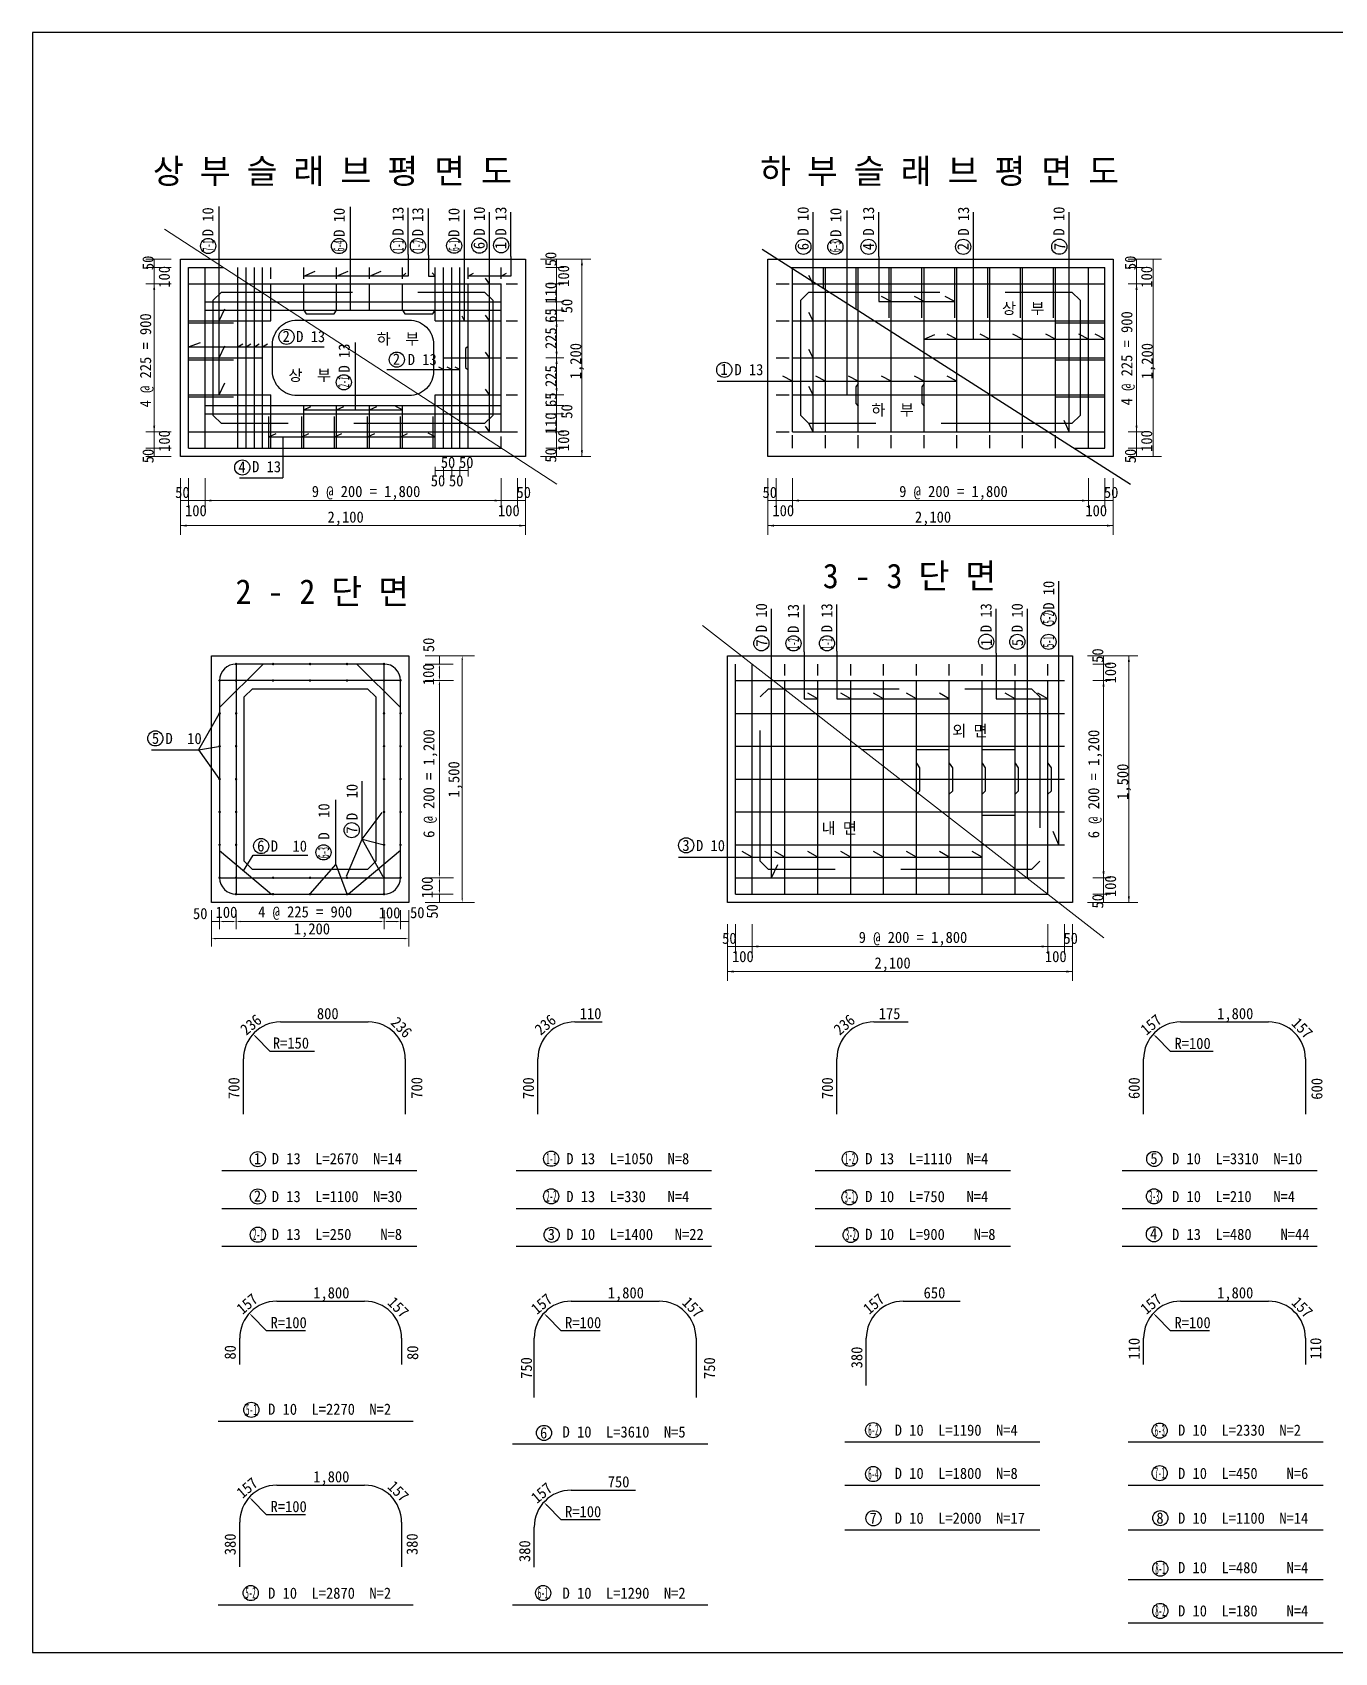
# Model space of a CAD drawing. Header units: millimetres. Extents: x 0 to 1194, y 0 to 774.
# Drawn here: x 0 to 622, y 0 to 774 of the extents above; entities that cross this region are included whole.
import ezdxf
from ezdxf.enums import TextEntityAlignment as Align

# ---------------------------------------------------------------- set-up
doc = ezdxf.new("R2010")
doc.units = ezdxf.units.MM
doc.header["$LTSCALE"] = 250
doc.linetypes.add('HIDDEN', pattern=[0.375, 0.25, -0.125])
for name, color, linetype in [('TN-TEX1', 6, 'Continuous'), ('TZ-LEAL', 1, 'Continuous'), ('TZ-LINE', 7, 'Continuous'), ('TZ-TEXT', 3, 'Continuous')]:
    doc.layers.add(name, color=color, linetype=linetype)
doc.layers.add('TX-PAPR', color=2, linetype='Continuous', plot=False)
doc.layers.add('TZ-DIMS', color=1, linetype='Continuous', lineweight=15)
doc.styles.get("Standard").update_dxf_attribs({"font": 'GulimChe.ttf'})

msp = doc.modelspace()

# ---------------------------------------------------------------- linework, layer by layer
at = {"layer": 'TX-PAPR'}
msp.add_lwpolyline([(0, 0), (1194, 0), (1194, 774), (0, 774)], close=True, dxfattribs=at)
at = {"layer": 'TZ-DIMS'}
for p, q in [((63.14, 680.06), (250.51, 558.22)), ((54.12, 665.65), (66.24, 665.65)), ((58.19, 665.65), (58.19, 571.41)), ((242.77, 665.65), (257.43, 665.65)), ((242.77, 665.65), (266.82, 665.65)), ((250.42, 665.65), (250.42, 571.41)), ((262.52, 571.41), (262.52, 665.65)), ((523.41, 665.65), (539.39, 665.65)), ((527.48, 665.65), (527.48, 571.41)), ((535.49, 571.41), (535.49, 665.65)), ((54.12, 661.73), (66.24, 661.73)), ((245.35, 661.73), (253.81, 661.73)), ((523.41, 661.73), (530.79, 661.73)), ((54.12, 653.87), (66.24, 653.87)), ((245.35, 653.87), (253.81, 653.87)), ((523.41, 653.87), (530.79, 653.87)), ((245.35, 645.23), (253.81, 645.23)), ((245.35, 641.31), (253.81, 641.31)), ((245.35, 636.2), (253.81, 636.2)), ((245.35, 618.53), (253.81, 618.53)), ((245.35, 600.86), (253.81, 600.86)), ((245.35, 595.76), (253.81, 595.76)), ((245.35, 591.83), (253.81, 591.83)), ((54.12, 583.19), (66.24, 583.19)), ((245.35, 583.19), (253.81, 583.19)), ((523.41, 583.19), (530.79, 583.19)), ((54.12, 575.34), (66.24, 575.34)), ((245.35, 575.34), (253.81, 575.34)), ((523.41, 575.34), (530.79, 575.34)), ((54.12, 571.41), (66.24, 571.41)), ((192.44, 566.48), (192.44, 561.79)), ((196.37, 566.48), (196.37, 561.79)), ((200.3, 566.48), (200.3, 561.79)), ((204.22, 566.48), (204.22, 561.79)), ((208.15, 566.48), (208.15, 561.79)), ((242.77, 571.41), (266.82, 571.41)), ((523.41, 571.41), (539.39, 571.41)), ((70.72, 561.01), (70.72, 533.97)), ((74.65, 561.01), (74.65, 546.89)), ((82.5, 561.01), (82.5, 546.89)), ((192.44, 564.69), (208.15, 564.69)), ((223.86, 561.01), (223.86, 546.89)), ((231.71, 561.01), (231.71, 546.89)), ((235.64, 561.01), (235.64, 533.97)), ((351.33, 561.01), (351.33, 533.97)), ((355.26, 561.01), (355.26, 546.89)), ((363.11, 561.01), (363.11, 546.89)), ((504.47, 561.01), (504.47, 546.89)), ((512.32, 561.01), (512.32, 546.89)), ((516.25, 561.01), (516.25, 533.97)), ((70.72, 550.35), (153.18, 550.35)), ((153.18, 550.35), (235.64, 550.35)), ((351.33, 550.35), (433.79, 550.35)), ((433.79, 550.35), (516.25, 550.35)), ((70.72, 538.37), (235.64, 538.37)), ((351.33, 538.37), (516.25, 538.37)), ((320.07, 490.6), (511.8, 341.5)), ((187.6, 476.19), (211.27, 476.19)), ((187.6, 472.26), (200.94, 472.26)), ((194.45, 472.26), (194.45, 476.19)), ((205.33, 474.23), (205.33, 360.36)), ((504.06, 476.19), (528.1, 476.19)), ((504.06, 476.19), (518.72, 476.19)), ((506.64, 472.26), (515.1, 472.26)), ((511.71, 476.19), (511.71, 358.39)), ((523.8, 358.39), (523.8, 476.19)), ((187.6, 464.41), (201.24, 464.41)), ((194.45, 470.3), (194.45, 466.37)), ((506.64, 464.41), (515.1, 464.41)), ((194.45, 462.45), (194.45, 372.14)), ((187.6, 370.17), (201.24, 370.17)), ((194.45, 368.21), (194.45, 364.28)), ((506.64, 370.17), (515.1, 370.17)), ((187.6, 362.32), (200.94, 362.32)), ((187.6, 358.39), (211.27, 358.39)), ((194.45, 362.32), (194.45, 358.39)), ((504.06, 358.39), (528.1, 358.39)), ((506.64, 362.32), (515.1, 362.32)), ((85.52, 354.62), (85.52, 337.39)), ((89.44, 349.25), (85.52, 349.25)), ((89.44, 354.62), (89.44, 345.6)), ((95.33, 349.25), (91.41, 349.25)), ((97.3, 354.62), (97.3, 345.6)), ((166.01, 349.25), (99.26, 349.25)), ((167.97, 354.72), (167.97, 345.6)), ((173.86, 349.25), (169.94, 349.25)), ((175.83, 354.62), (175.83, 345.6)), ((175.83, 349.25), (179.75, 349.25)), ((179.75, 354.62), (179.75, 337.39)), ((177.79, 341.08), (87.48, 341.08)), ((332.01, 347.99), (332.01, 320.95)), ((335.93, 347.99), (335.93, 333.87)), ((343.79, 347.99), (343.79, 333.87)), ((485.14, 347.99), (485.14, 333.87)), ((493, 347.99), (493, 333.87)), ((496.92, 347.99), (496.92, 320.95)), ((332.01, 337.33), (414.47, 337.33)), ((414.47, 337.33), (496.92, 337.33)), ((332.01, 325.34), (496.92, 325.34))]:
    msp.add_line(p, q, dxfattribs=at)
for points in [[(262.03, 662.71), (263.01, 662.71), (262.52, 665.65)], [(57.7, 650.96), (58.68, 650.96), (58.19, 653.9)], [(526.99, 650.96), (527.97, 650.96), (527.48, 653.9)], [(249.93, 633.43), (250.91, 633.43), (250.42, 636.37)], [(249.93, 621.48), (250.91, 621.48), (250.42, 618.53)], [(249.93, 615.6), (250.91, 615.6), (250.42, 618.54)], [(249.93, 603.95), (250.91, 603.95), (250.42, 601)], [(57.7, 586.15), (58.69, 586.15), (58.19, 583.2)], [(526.99, 586.15), (527.97, 586.15), (527.48, 583.2)], [(262.03, 574.36), (263.01, 574.36), (262.52, 571.41)], [(85.55, 550.84), (85.55, 549.86), (82.6, 550.35)], [(220.81, 550.84), (220.81, 549.86), (223.76, 550.35)], [(366.16, 550.84), (366.16, 549.86), (363.21, 550.35)], [(501.43, 550.84), (501.43, 549.86), (504.37, 550.35)], [(73.66, 538.86), (73.66, 537.88), (70.72, 538.37)], [(232.69, 538.86), (232.69, 537.88), (235.64, 538.37)], [(354.28, 538.86), (354.28, 537.88), (351.33, 538.37)], [(513.3, 538.86), (513.3, 537.88), (516.25, 538.37)], [(194.12, 470.3), (194.78, 470.3), (194.45, 472.26)], [(205, 474.23), (205.66, 474.23), (205.33, 476.19)], [(523.31, 473.25), (524.3, 473.25), (523.8, 476.19)], [(194.12, 466.37), (194.78, 466.37), (194.45, 464.41)], [(194.12, 462.45), (194.78, 462.45), (194.45, 464.41)], [(511.22, 461.46), (512.2, 461.46), (511.71, 464.4)], [(194.12, 372.14), (194.78, 372.14), (194.45, 370.17)], [(511.22, 373.2), (512.2, 373.2), (511.71, 370.25)], [(194.12, 368.21), (194.78, 368.21), (194.45, 370.17)], [(194.12, 364.28), (194.78, 364.28), (194.45, 362.32)], [(205, 360.36), (205.66, 360.36), (205.33, 358.39)], [(523.31, 361.34), (524.3, 361.34), (523.8, 358.39)], [(91.41, 349.58), (91.41, 348.92), (89.44, 349.25)], [(95.33, 349.58), (95.33, 348.92), (97.3, 349.25)], [(99.26, 349.58), (99.26, 348.92), (97.3, 349.25)], [(166.01, 349.58), (166.01, 348.92), (167.97, 349.25)], [(169.94, 349.58), (169.94, 348.92), (167.97, 349.25)], [(173.86, 349.58), (173.86, 348.92), (175.83, 349.25)], [(87.48, 341.41), (87.48, 340.76), (85.52, 341.08)], [(177.79, 341.41), (177.79, 340.76), (179.75, 341.08)], [(346.83, 337.82), (346.83, 336.84), (343.89, 337.33)], [(482.1, 337.82), (482.1, 336.84), (485.05, 337.33)], [(334.95, 325.84), (334.95, 324.85), (332.01, 325.34)], [(493.98, 325.84), (493.98, 324.85), (496.92, 325.34)]]:
    msp.add_solid(points, dxfattribs=at)
at = {"layer": 'TZ-LEAL'}
for p, q in [((89.3, 600.86), (89.3, 690.9)), ((152.03, 641.31), (152.03, 690.64)), ((179.44, 667.83), (179.44, 690.17)), ((189.21, 667.59), (189.21, 689.93)), ((206.39, 636.2), (206.39, 689.23)), ((218.36, 583.19), (218.36, 688.05)), ((228.63, 666.92), (228.63, 688.05)), ((373, 583.19), (373, 688.05)), ((389.27, 600.86), (389.27, 688.85)), ((404.28, 666.92), (404.28, 688.05)), ((449.65, 627.42), (449.65, 688.05)), ((495.24, 583.19), (495.24, 688.05)), ((179.44, 667.83), (179.44, 657.62)), ((189.21, 667.59), (189.21, 657.62)), ((228.63, 666.92), (228.63, 657.62)), ((404.28, 666.92), (404.28, 645.39)), ((129.62, 657.62), (135.15, 659.97)), ((145.33, 657.62), (150.86, 659.97)), ((161.03, 657.62), (166.56, 659.97)), ((176.74, 657.62), (178.32, 658.91)), ((192.44, 657.62), (190.95, 659.11)), ((208.15, 657.62), (210.72, 658.91)), ((223.86, 657.62), (226.42, 658.91)), ((179.44, 657.62), (129.62, 657.62)), ((189.21, 657.62), (192.44, 657.62)), ((228.63, 657.62), (208.15, 657.62)), ((218.36, 653.87), (216.49, 656.64)), ((373, 653.87), (370.96, 657.8)), ((404.28, 645.39), (440.68, 645.39)), ((410.23, 645.39), (405.61, 647.78)), ((425.94, 645.39), (421.32, 647.78)), ((440.68, 645.39), (436.06, 647.78)), ((89.3, 636.2), (92, 641.93)), ((206.39, 636.2), (205.3, 638.46)), ((218.36, 636.2), (216.49, 638.97)), ((373, 636.2), (370.96, 640.13)), ((425.94, 627.42), (431.15, 629.68)), ((425.94, 627.42), (512.32, 627.42)), ((441.64, 627.42), (437.02, 629.82)), ((457.35, 627.42), (452.73, 629.82)), ((473.06, 627.42), (468.44, 629.82)), ((488.76, 627.42), (484.14, 629.82)), ((504.47, 627.42), (499.85, 629.82)), ((512.32, 627.42), (507.7, 629.82)), ((74.65, 623.85), (80.24, 625.89)), ((74.65, 623.85), (139.41, 623.85)), ((89.3, 618.53), (92, 624.26)), ((98.21, 623.85), (100.5, 625.16)), ((102.13, 623.85), (104.42, 625.16)), ((106.06, 623.85), (108.35, 625.16)), ((109.99, 623.85), (112.28, 625.16)), ((154.4, 593.73), (154.4, 625.81)), ((218.36, 618.53), (216.49, 621.3)), ((373, 618.53), (370.96, 622.46)), ((169.31, 612.89), (204.22, 612.89)), ((196.37, 612.89), (194.19, 614.13)), ((200.3, 612.89), (198.11, 614.13)), ((204.22, 612.89), (202.04, 614.13)), ((89.3, 600.86), (92, 606.59)), ((327.06, 607.44), (441.64, 607.44)), ((363.11, 607.44), (358.49, 609.84)), ((373, 600.86), (370.96, 604.79)), ((378.82, 607.44), (374.2, 609.84)), ((394.52, 607.44), (389.9, 609.84)), ((410.23, 607.44), (405.61, 609.84)), ((425.94, 607.44), (421.32, 609.84)), ((441.64, 607.44), (437.02, 609.84)), ((218.36, 600.86), (216.49, 603.63)), ((129.62, 593.73), (133.07, 595.24)), ((129.62, 593.73), (176.74, 593.73)), ((145.33, 593.73), (148.78, 595.24)), ((161.03, 593.73), (164.48, 595.24)), ((176.74, 593.73), (173.59, 595.26)), ((495.24, 583.19), (492.84, 588.57)), ((112.97, 580.87), (116.42, 582.38)), ((112.97, 580.87), (192.44, 580.87)), ((119.7, 580.87), (119.7, 561.15)), ((128.68, 580.87), (132.13, 582.38)), ((144.38, 580.87), (147.83, 582.38)), ((160.09, 580.87), (163.54, 582.38)), ((175.8, 580.87), (179.25, 582.38)), ((192.44, 580.87), (189.02, 582.5)), ((218.36, 583.19), (216.49, 585.96)), ((373, 583.19), (370.96, 587.12)), ((98.89, 561.15), (119.7, 561.15)), ((490.36, 385.88), (490.36, 511.92)), ((353.11, 370.17), (353.11, 498.59)), ((368.61, 478.13), (368.61, 500.47)), ((384.28, 478.37), (384.28, 500.71)), ((460.44, 477.46), (460.44, 498.59)), ((475.31, 370.17), (475.31, 498.59)), ((368.61, 478.13), (368.61, 455.61)), ((384.28, 478.37), (384.28, 455.61)), ((460.44, 477.46), (460.44, 455.61)), ((375.2, 455.61), (370.44, 458.3)), ((390.91, 455.61), (386.15, 458.3)), ((406.61, 455.61), (401.86, 458.3)), ((422.32, 455.61), (417.56, 458.3)), ((438.03, 455.61), (433.27, 458.3)), ((469.44, 455.61), (464.68, 458.3)), ((485.14, 455.61), (480.39, 458.3)), ((368.61, 455.61), (375.2, 455.61)), ((384.28, 455.61), (438.03, 455.61)), ((460.44, 455.61), (485.14, 455.61)), ((89.1, 448.34), (79.32, 431.34)), ((56.9, 431.34), (79.32, 431.34)), ((79.32, 431.34), (88.89, 432.85)), ((79.32, 431.34), (89, 417.54)), ((157.54, 388.66), (157.54, 416.33)), ((144.89, 376.54), (144.89, 407.33)), ((157.54, 388.66), (167.08, 401.26)), ((150.06, 370.87), (157.54, 388.66)), ((167.59, 370.61), (157.54, 388.66)), ((157.54, 388.66), (167.34, 386.06)), ((490.36, 385.88), (487.57, 392.27)), ((100.9, 373.5), (105.52, 380.9)), ((105.54, 380.92), (131.58, 380.92)), ((308.7, 380.07), (453.73, 380.07)), ((343.79, 380.07), (339.03, 382.76)), ((359.49, 380.07), (354.74, 382.76)), ((375.2, 380.07), (370.44, 382.76)), ((390.91, 380.07), (386.15, 382.76)), ((406.61, 380.07), (401.86, 382.76)), ((422.32, 380.07), (417.56, 382.76)), ((438.03, 380.07), (433.27, 382.76)), ((453.73, 380.07), (448.98, 382.76)), ((132.81, 362.56), (144.89, 376.54)), ((144.89, 376.54), (150.06, 362.9)), ((160.12, 374.1), (164.05, 378.03)), ((353.11, 370.17), (356.15, 376.51)), ((106.79, 294.09), (113.46, 287.26)), ((113.46, 287.26), (134.74, 287.26)), ((536.85, 294.09), (543.52, 287.26)), ((543.52, 287.26), (564.02, 287.26)), ((105.02, 160.71), (111.7, 153.89)), ((245.71, 160.71), (252.38, 153.89)), ((536.83, 160.71), (543.51, 153.89)), ((111.7, 153.89), (130.49, 153.89)), ((252.38, 153.89), (271.17, 153.89)), ((271.17, 153.89), (271.18, 153.89)), ((543.51, 153.89), (562.3, 153.89)), ((105.02, 72.83), (111.7, 66.01)), ((245.71, 70.42), (252.38, 63.59)), ((111.7, 66.01), (130.49, 66.01)), ((252.38, 63.59), (271.17, 63.59))]:
    msp.add_line(p, q, dxfattribs=at)
at = {"layer": 'TZ-LEAL', "linetype": 'HIDDEN'}
msp.add_line((219.93, 591.05), (216, 587.12), dxfattribs=at)
at = {"layer": 'TZ-LEAL'}
for centre in [(83.96, 671.97), (146.5, 671.92), (174.76, 672.01), (184.19, 672.01), (201.5, 672.1), (213.53, 672.1), (223.95, 672.32), (368.31, 671.59), (383.6, 671.59), (399.45, 671.59), (444.67, 671.59), (490.56, 671.6), (121.39, 628.58), (174.07, 617.68), (330.52, 612.8), (148.78, 606.85), (100.27, 566.17), (485.44, 494.1), (348.24, 482.16), (363.58, 482.13), (379.59, 482.16), (455.65, 482.92), (470.52, 482.86), (485.44, 482.86), (58.72, 436.73), (152.55, 392.91), (109.25, 385.31), (312.32, 385.65), (139.09, 382.28)]:
    msp.add_circle(centre, 3.62, dxfattribs=at)
for points in [[(106.55, 293.86), (107.02, 294.32), (105.42, 295.49)], [(536.61, 293.86), (537.08, 294.32), (535.47, 295.49)], [(104.79, 160.48), (105.26, 160.94), (103.65, 162.11)], [(245.48, 160.48), (245.94, 160.94), (244.34, 162.11)], [(536.6, 160.48), (537.07, 160.94), (535.46, 162.11)], [(104.79, 72.6), (105.26, 73.06), (103.65, 74.24)], [(245.48, 70.19), (245.94, 70.65), (244.34, 71.82)]]:
    msp.add_solid(points, dxfattribs=at)
at = {"layer": 'TZ-LINE'}
for p, q in [((70.72, 665.65), (235.64, 665.65)), ((70.72, 571.41), (70.72, 665.65)), ((235.64, 665.65), (235.64, 571.41)), ((348.64, 670.38), (524.57, 558.22)), ((351.33, 665.65), (516.25, 665.65)), ((351.33, 571.41), (351.33, 665.65)), ((516.25, 665.65), (516.25, 571.41)), ((74.65, 661.73), (91.33, 661.73)), ((74.65, 575.34), (74.65, 661.73)), ((82.5, 575.34), (82.5, 661.73)), ((98.21, 575.34), (98.21, 661.73)), ((102.13, 575.34), (102.13, 661.73)), ((106.06, 575.34), (106.06, 661.73)), ((109.99, 575.34), (109.99, 661.73)), ((192.44, 636.2), (192.44, 661.73)), ((196.37, 575.34), (196.37, 661.73)), ((200.3, 575.34), (200.3, 661.73)), ((204.22, 575.34), (204.22, 661.73)), ((362.21, 661.73), (512.32, 661.73)), ((363.11, 583.19), (363.11, 661.73)), ((378.82, 583.19), (378.82, 661.73)), ((394.52, 583.19), (394.52, 661.73)), ((410.23, 583.19), (410.23, 661.73)), ((425.94, 583.19), (425.94, 661.73)), ((441.64, 583.19), (441.64, 661.73)), ((457.35, 583.19), (457.35, 661.73)), ((473.06, 583.19), (473.06, 661.73)), ((488.76, 583.19), (488.76, 661.73)), ((504.47, 575.34), (504.47, 661.73)), ((512.32, 575.34), (512.32, 661.73)), ((74.65, 653.87), (223.86, 653.87)), ((113.91, 636.2), (113.91, 653.87)), ((129.62, 641.31), (129.62, 653.87)), ((145.33, 641.31), (145.33, 653.87)), ((161.03, 641.31), (161.03, 653.87)), ((176.74, 641.31), (176.74, 653.87)), ((208.15, 575.34), (208.15, 653.87)), ((223.86, 583.19), (223.86, 653.87)), ((363.11, 653.87), (512.32, 653.87)), ((82.5, 645.23), (223.86, 645.23)), ((74.65, 636.2), (113.91, 636.2)), ((82.5, 641.31), (223.86, 641.31)), ((129.62, 641.31), (130.81, 639.48)), ((130.81, 639.48), (144.2, 639.48)), ((144.2, 639.48), (145.33, 641.31)), ((176.74, 641.31), (177.93, 639.48)), ((177.93, 639.48), (191.32, 639.48)), ((191.32, 639.48), (192.44, 641.31)), ((192.44, 636.2), (223.86, 636.2)), ((363.11, 636.2), (512.32, 636.2)), ((208.15, 624.01), (206.85, 622.95)), ((206.85, 622.95), (206.85, 613.91)), ((74.65, 618.53), (109.99, 618.53)), ((196.37, 618.53), (223.86, 618.53)), ((206.85, 613.91), (208.15, 612.85)), ((363.11, 618.53), (512.32, 618.53)), ((394.52, 606.32), (393.42, 604.65)), ((393.42, 604.65), (393.42, 596.74)), ((425.94, 606.32), (424.83, 604.65)), ((424.83, 604.65), (424.83, 596.74)), ((74.65, 600.86), (113.91, 600.86)), ((113.91, 575.34), (113.91, 600.86)), ((192.44, 575.34), (192.44, 600.86)), ((192.44, 600.86), (223.86, 600.86)), ((363.11, 600.86), (512.32, 600.86)), ((393.42, 596.74), (394.52, 595.4)), ((424.83, 596.74), (425.94, 595.4)), ((82.5, 595.76), (223.86, 595.76)), ((82.5, 591.83), (223.86, 591.83)), ((129.62, 575.34), (129.62, 595.76)), ((145.33, 575.34), (145.33, 595.76)), ((161.03, 575.34), (161.03, 595.76)), ((176.74, 575.34), (176.74, 595.76)), ((74.65, 583.19), (223.86, 583.19)), ((223.86, 583.19), (231.71, 583.19)), ((363.11, 583.19), (512.32, 583.19)), ((74.65, 575.34), (223.86, 575.34)), ((497.71, 575.34), (512.32, 575.34)), ((235.64, 571.41), (70.72, 571.41)), ((516.25, 571.41), (351.33, 571.41)), ((85.52, 358.39), (85.52, 476.19)), ((85.52, 476.19), (179.75, 476.19)), ((110.26, 472.26), (89.44, 451.44)), ((97.3, 472.26), (97.3, 362.32)), ((167.97, 472.26), (97.3, 472.26)), ((155.01, 472.26), (175.83, 451.44)), ((167.97, 362.32), (167.97, 472.26)), ((179.75, 476.19), (179.75, 358.39)), ((332.01, 476.19), (496.92, 476.19)), ((332.01, 358.39), (332.01, 476.19)), ((335.93, 362.32), (335.93, 472.26)), ((343.79, 362.32), (343.79, 472.26)), ((496.92, 476.19), (496.92, 358.39)), ((89.44, 464.41), (89.44, 370.17)), ((175.83, 464.41), (89.44, 464.41)), ((175.83, 370.17), (175.83, 464.41)), ((335.93, 464.41), (485.14, 464.41)), ((359.49, 362.32), (359.49, 464.41)), ((375.2, 362.32), (375.2, 464.41)), ((390.91, 362.32), (390.91, 464.41)), ((406.61, 362.32), (406.61, 464.41)), ((422.32, 362.32), (422.32, 464.41)), ((438.03, 362.32), (438.03, 464.41)), ((453.73, 362.32), (453.73, 464.41)), ((469.44, 362.32), (469.44, 464.41)), ((485.14, 362.32), (485.14, 464.41)), ((485.14, 464.41), (493, 464.41)), ((105.15, 460.48), (101.22, 456.56)), ((105.15, 460.48), (160.12, 460.48)), ((160.12, 460.48), (164.05, 456.56)), ((101.22, 378.03), (101.22, 456.56)), ((164.05, 456.56), (164.05, 378.03)), ((335.93, 448.7), (485.14, 448.7)), ((485.14, 448.7), (493, 448.7)), ((335.93, 433), (485.14, 433)), ((396.13, 431.45), (406.61, 431.45)), ((422.32, 431.45), (438.03, 431.45)), ((453.73, 431.45), (469.44, 431.45)), ((485.14, 433), (493, 433)), ((422.32, 424.9), (423.79, 422.74)), ((423.79, 422.74), (423.79, 411.57)), ((438.03, 424.9), (439.49, 422.74)), ((439.49, 422.74), (439.49, 411.57)), ((453.73, 424.9), (455.2, 422.74)), ((455.2, 422.74), (455.2, 411.57)), ((469.44, 424.9), (470.91, 422.74)), ((470.91, 422.74), (470.91, 411.57)), ((485.14, 424.9), (486.61, 422.74)), ((486.61, 422.74), (486.61, 411.57)), ((335.93, 417.29), (485.14, 417.29)), ((423.79, 411.57), (422.32, 410.02)), ((439.49, 411.57), (438.03, 410.02)), ((455.2, 411.57), (453.73, 410.02)), ((470.91, 411.57), (469.44, 410.02)), ((485.14, 417.29), (493, 417.29)), ((486.61, 411.57), (485.14, 410.02)), ((335.93, 401.59), (485.14, 401.59)), ((453.73, 400.13), (469.44, 400.13)), ((485.14, 401.59), (493, 401.59)), ((89.44, 383.14), (114.19, 362.32)), ((175.83, 383.14), (151.08, 362.32)), ((335.93, 385.88), (485.14, 385.88)), ((485.14, 385.88), (493, 385.88)), ((105.15, 374.1), (101.22, 378.03)), ((160.12, 374.1), (105.15, 374.1)), ((89.44, 370.17), (175.83, 370.17)), ((335.93, 370.17), (485.14, 370.17)), ((485.14, 370.17), (493, 370.17)), ((179.75, 358.39), (85.52, 358.39)), ((97.3, 362.32), (167.97, 362.32)), ((496.92, 358.39), (332.01, 358.39)), ((335.93, 362.32), (485.14, 362.32)), ((118.46, 301.25), (160.46, 301.25)), ((259.14, 301.25), (272.24, 301.25)), ((401.97, 301.25), (418.45, 301.25)), ((548.52, 301.25), (590.51, 301.25)), ((100.79, 257.27), (100.79, 283.58)), ((178.13, 283.58), (178.13, 257.27)), ((241.47, 257.27), (241.47, 283.58)), ((384.3, 257.27), (384.3, 283.58)), ((530.85, 257.27), (530.85, 283.58)), ((608.18, 283.58), (608.18, 257.27)), ((116.7, 167.87), (158.69, 167.87)), ((257.39, 167.87), (299.38, 167.87)), ((416.05, 167.87), (443.17, 167.87)), ((548.51, 167.87), (590.5, 167.87)), ((99.03, 137.58), (99.03, 150.2)), ((176.36, 150.2), (176.36, 137.58)), ((239.72, 121.89), (239.72, 150.2)), ((317.05, 150.2), (317.05, 121.89)), ((398.38, 127.57), (398.38, 150.2)), ((530.84, 137.58), (530.84, 150.2)), ((608.17, 150.2), (608.17, 137.58)), ((116.7, 79.99), (158.69, 79.99)), ((257.39, 77.58), (288.04, 77.58)), ((99.03, 40.97), (99.03, 62.32)), ((176.36, 62.32), (176.36, 40.97)), ((239.72, 40.85), (239.72, 59.91))]:
    msp.add_line(p, q, dxfattribs=at)
at = {"layer": 'TZ-LINE', "linetype": 'HIDDEN'}
for p, q in [((113.91, 656.22), (113.91, 661.73)), ((129.62, 656.22), (129.62, 661.73)), ((145.33, 656.22), (145.33, 661.73)), ((161.03, 656.22), (161.03, 661.73)), ((176.74, 656.22), (176.74, 661.73)), ((208.15, 656.22), (208.15, 661.73)), ((223.86, 656.22), (223.86, 661.73)), ((377.85, 651.75), (377.85, 661.73)), ((393.56, 641.74), (393.56, 661.73)), ((409.27, 637.65), (409.27, 661.73)), ((424.97, 637.65), (424.97, 661.73)), ((440.68, 637.65), (440.68, 661.73)), ((456.39, 637.65), (456.39, 661.73)), ((472.09, 637.65), (472.09, 661.73)), ((487.8, 637.65), (487.8, 661.73)), ((226.33, 653.87), (231.71, 653.87)), ((355.26, 653.87), (361.53, 653.87)), ((86.43, 646.02), (90.35, 649.95)), ((86.43, 591.05), (86.43, 646.02)), ((90.35, 649.95), (216, 649.95)), ((216, 649.95), (219.93, 646.02)), ((219.93, 646.02), (219.93, 591.05)), ((367.04, 646.02), (370.96, 649.95)), ((367.04, 591.05), (367.04, 646.02)), ((370.96, 649.95), (496.62, 649.95)), ((496.62, 649.95), (500.54, 646.02)), ((500.54, 646.02), (500.54, 591.05)), ((74.65, 635.28), (96.02, 635.28)), ((226.33, 636.2), (231.71, 636.2)), ((355.26, 636.2), (361.53, 636.2)), ((488.76, 635.24), (512.32, 635.24)), ((74.65, 617.61), (96.02, 617.61)), ((226.33, 618.53), (231.71, 618.53)), ((355.26, 618.53), (361.53, 618.53)), ((488.76, 617.57), (512.32, 617.57)), ((74.65, 599.94), (96.02, 599.94)), ((226.33, 600.86), (231.71, 600.86)), ((355.26, 600.86), (361.53, 600.86)), ((488.76, 599.9), (512.32, 599.9)), ((86.43, 591.05), (90.35, 587.12)), ((112.97, 575.34), (112.97, 590.45)), ((128.68, 575.34), (128.68, 590.45)), ((144.38, 575.34), (144.38, 590.45)), ((160.09, 575.34), (160.09, 590.45)), ((175.8, 575.34), (175.8, 590.45)), ((191.5, 575.34), (191.5, 590.45)), ((367.04, 591.05), (370.96, 587.12)), ((500.54, 591.05), (496.62, 587.12)), ((216, 587.12), (90.35, 587.12)), ((223.86, 575.34), (223.86, 581.01)), ((355.26, 583.19), (361.53, 583.19)), ((363.11, 575.34), (363.11, 581.52)), ((496.62, 587.12), (370.96, 587.12)), ((378.82, 575.34), (378.82, 581.52)), ((394.52, 575.34), (394.52, 581.52)), ((410.23, 575.34), (410.23, 581.52)), ((425.94, 575.34), (425.94, 581.52)), ((441.64, 575.34), (441.64, 581.52)), ((457.35, 575.34), (457.35, 581.52)), ((473.06, 575.34), (473.06, 581.52)), ((488.76, 575.34), (488.76, 581.52)), ((359.49, 466.76), (359.49, 472.26)), ((375.2, 466.76), (375.2, 472.26)), ((390.91, 466.76), (390.91, 472.26)), ((406.61, 466.76), (406.61, 472.26)), ((422.32, 466.76), (422.32, 472.26)), ((438.03, 466.76), (438.03, 472.26)), ((453.73, 466.76), (453.73, 472.26)), ((469.44, 466.76), (469.44, 472.26)), ((485.14, 466.76), (485.14, 472.26)), ((347.71, 456.56), (351.64, 460.48)), ((351.64, 460.48), (477.29, 460.48)), ((477.29, 460.48), (481.22, 456.56)), ((347.71, 378.03), (347.71, 456.56)), ((481.22, 456.56), (481.22, 378.03)), ((347.71, 378.03), (351.64, 374.1)), ((477.29, 374.1), (351.64, 374.1)), ((481.22, 378.03), (477.29, 374.1))]:
    msp.add_line(p, q, dxfattribs=at)
at = {"layer": 'TZ-LINE'}
msp.add_lwpolyline([(126.48, 636.6), (179.88, 636.6, -0.414214), (191.66, 624.82), (191.66, 612.25, -0.414214), (179.88, 600.47), (126.48, 600.47, -0.414214), (114.7, 612.25), (114.7, 624.82, -0.414214)], format="xyb", close=True, dxfattribs=at)
at = {"layer": 'TZ-LINE', "const_width": 0.589}
for points in [[(97, 472.26, 1), (97.59, 472.26, 1)], [(114.67, 472.26, -1), (115.26, 472.26, -1)], [(132.34, 472.26, -1), (132.93, 472.26, -1)], [(150.01, 472.26, -1), (150.6, 472.26, -1)], [(167.68, 472.26, 1), (168.27, 472.26, 1)], [(89.15, 464.41, 1), (89.74, 464.41, 1)], [(89.15, 464.41, 1), (89.74, 464.41, 1)], [(97, 464.41, 1), (97.59, 464.41, 1)], [(97, 464.41, 1), (97.59, 464.41, 1)], [(114.67, 464.41, -1), (115.26, 464.41, -1)], [(132.34, 464.41, -1), (132.93, 464.41, -1)], [(150.01, 464.41, -1), (150.6, 464.41, -1)], [(167.68, 464.41, 1), (168.27, 464.41, 1)], [(167.68, 464.41, 1), (168.27, 464.41, 1)], [(167.68, 464.41, 1), (168.27, 464.41, 1)], [(175.53, 464.41, 1), (176.12, 464.41, 1)], [(175.53, 464.41, 1), (176.12, 464.41, 1)], [(89.15, 448.7, 1), (89.74, 448.7, 1)], [(97, 448.7, 1), (97.59, 448.7, 1)], [(167.68, 448.7, 1), (168.27, 448.7, 1)], [(167.68, 448.7, 1), (168.27, 448.7, 1)], [(175.53, 448.7, 1), (176.12, 448.7, 1)], [(89.15, 433, 1), (89.74, 433, 1)], [(97, 433, 1), (97.59, 433, 1)], [(167.68, 433, 1), (168.27, 433, 1)], [(167.68, 433, 1), (168.27, 433, 1)], [(175.53, 433, 1), (176.12, 433, 1)], [(89.15, 417.29, 1), (89.74, 417.29, 1)], [(97, 417.29, 1), (97.59, 417.29, 1)], [(167.68, 417.29, 1), (168.27, 417.29, 1)], [(167.68, 417.29, 1), (168.27, 417.29, 1)], [(175.53, 417.29, 1), (176.12, 417.29, 1)], [(89.15, 401.59, 1), (89.74, 401.59, 1)], [(97, 401.59, 1), (97.59, 401.59, 1)], [(167.68, 401.59, 1), (168.27, 401.59, 1)], [(167.68, 401.59, 1), (168.27, 401.59, 1)], [(175.53, 401.59, 1), (176.12, 401.59, 1)], [(89.15, 385.88, 1), (89.74, 385.88, 1)], [(97, 385.88, 1), (97.59, 385.88, 1)], [(167.68, 385.88, 1), (168.27, 385.88, 1)], [(167.68, 385.88, 1), (168.27, 385.88, 1)], [(175.53, 385.88, 1), (176.12, 385.88, 1)], [(89.15, 370.17, 1), (89.74, 370.17, 1)], [(97, 370.17, 1), (97.59, 370.17, 1)], [(114.67, 370.17, 1), (115.26, 370.17, 1)], [(132.34, 370.17, 1), (132.93, 370.17, 1)], [(150.01, 370.17, 1), (150.6, 370.17, 1)], [(167.68, 370.17, 1), (168.27, 370.17, 1)], [(167.68, 370.17, 1), (168.27, 370.17, 1)], [(175.53, 370.17, 1), (176.12, 370.17, 1)], [(97, 362.32, 1), (97.59, 362.32, 1)], [(114.67, 362.32, 1), (115.26, 362.32, 1)], [(132.34, 362.32, 1), (132.93, 362.32, 1)], [(150.01, 362.32, 1), (150.6, 362.32, 1)], [(167.68, 362.32, 1), (168.27, 362.32, 1)], [(167.68, 362.32, 1), (168.27, 362.32, 1)]]:
    msp.add_lwpolyline(points, format="xyb", close=True, dxfattribs=at)
at = {"layer": 'TZ-LINE'}
for centre, radius, start, end in [((97.3, 464.41), 7.85, 90, 180), ((167.97, 464.41), 7.85, 0, 90), ((97.3, 370.17), 7.85, 180, 270), ((167.97, 370.17), 7.85, 270, 0), ((118.46, 283.58), 17.67, 90, 180), ((160.46, 283.58), 17.67, 0, 90), ((259.14, 283.58), 17.67, 90, 180), ((401.97, 283.58), 17.67, 90, 180), ((548.52, 283.58), 17.67, 90, 180), ((590.51, 283.58), 17.67, 0, 90), ((116.7, 150.2), 17.67, 90, 180), ((158.69, 150.2), 17.67, 0, 90), ((257.39, 150.2), 17.67, 90, 180), ((299.38, 150.2), 17.67, 0, 90), ((416.05, 150.2), 17.67, 90, 180), ((548.51, 150.2), 17.67, 90, 180), ((590.5, 150.2), 17.67, 0, 90), ((116.7, 62.32), 17.67, 90, 180), ((158.69, 62.32), 17.67, 0, 90), ((257.39, 59.91), 17.67, 90, 180)]:
    msp.add_arc(centre, radius, start, end, dxfattribs=at)
at = {"layer": 'TZ-TEXT'}
for p, q in [((90.5, 230.32), (183.73, 230.32)), ((231.18, 230.32), (324.41, 230.32)), ((374.01, 230.32), (467.24, 230.32)), ((520.56, 230.32), (613.79, 230.32)), ((90.5, 212.22), (183.73, 212.22)), ((231.18, 212.22), (324.41, 212.22)), ((374.01, 212.22), (467.24, 212.22)), ((520.56, 212.22), (613.79, 212.22)), ((90.5, 194.13), (183.73, 194.13)), ((231.18, 194.13), (324.41, 194.13)), ((374.01, 194.13), (467.24, 194.13)), ((520.56, 194.13), (613.79, 194.13)), ((88.74, 110.63), (181.96, 110.63)), ((229.43, 99.77), (322.65, 99.77)), ((388.09, 100.61), (481.31, 100.61)), ((523.44, 100.61), (616.66, 100.61)), ((388.09, 79.96), (481.31, 79.96)), ((523.44, 79.96), (616.66, 79.96)), ((388.09, 58.58), (481.31, 58.58)), ((523.44, 58.58), (616.66, 58.58)), ((523.44, 34.94), (616.66, 34.94)), ((88.74, 22.75), (181.96, 22.75)), ((229.43, 22.75), (322.65, 22.75)), ((523.44, 14.29), (616.66, 14.29))]:
    msp.add_line(p, q, dxfattribs=at)
for centre in [(107.7, 235.75), (247.85, 235.93), (390.53, 235.86), (535.94, 235.83), (107.7, 217.92), (247.85, 217.96), (390.34, 217.5), (535.82, 217.95), (107.7, 199.62), (248.06, 199.56), (390.92, 199.51), (535.78, 199.85), (104.58, 115.97), (244.4, 104.94), (401.65, 106.26), (538.51, 106.04), (401.65, 85.28), (538.52, 85.74), (401.79, 64.18), (538.84, 64.24), (538.8, 40.11), (104.31, 28.45), (243.98, 28.45), (538.8, 19.88)]:
    msp.add_circle(centre, 3.62, dxfattribs=at)

# ---------------------------------------------------------------- texts
at = {"layer": 'TN-TEX1'}
for s, height, p in [('상 부 슬 래 브 평 면 도', 11.7799, (57.52, 701.85)), ('하 부 슬 래 브 평 면 도', 11.7799, (347.6, 701.85)), ('3 - 3 단 면', 11.78, (377.58, 508.45)), ('2 - 2 단 면', 11.78, (97.08, 500.98))]:
    msp.add_text(s, height=height, dxfattribs=at).set_placement(p)
at = {"layer": 'TZ-DIMS'}
for s, p in [('50', (55.21, 663.89)), ('50', (247.62, 665.75)), ('50', (524.5, 663.89)), ('100', (62.99, 657.22)), ('100', (253.73, 657.64)), ('100', (532.27, 657.22)), ('110', (247.62, 649.65)), ('50', (255.28, 643.25)), ('65', (247.62, 638.71)), ('225', (247.62, 627.91)), ('1,200', (259.52, 616.97)), ('1,200', (532.49, 616.97)), ('225', (247.62, 609.77)), ('65', (247.62, 598.52)), ('50', (255.28, 592.91)), ('110', (247.62, 587.27)), ('100', (62.99, 578.8)), ('100', (253.73, 579.15)), ('100', (532.27, 578.8)), ('50', (55.21, 571.64)), ('50', (247.62, 571.94)), ('50', (524.5, 571.64)), ('50', (508.91, 476.29)), ('100', (515.01, 468.18)), ('1,500', (520.81, 416.02)), ('100', (515.01, 366.12)), ('50', (508.91, 358.92))]:
    msp.add_text(s, height=5.349, rotation=90, dxfattribs=at).set_placement(p, align=Align.MIDDLE_CENTER)
for s, height, rotation, p in [('4 @ 225 = 900', 5.3486, 90, (56.71, 594.85)), ('4 @ 225 = 900', 5.3486, 90, (525.47, 595.86)), ('50', 5.349, 90, (191.94, 477.94)), ('100', 5.349, 90, (191.87, 462.16)), ('6 @ 200 = 1,200', 5.3486, 90, (192.06, 389.22)), ('6 @ 200 = 1,200', 5.3486, 90, (509.66, 389.02)), ('1,500', 5.349, 90, (203.99, 408.5)), ('100', 5.349, 90, (191.27, 360.33)), ('50', 5.349, 90, (193.67, 350.64)), ('236', 5.349, 40.46923, (102.15, 294.6)), ('236', 5.349, 314.60647, (170.79, 300.57)), ('236', 5.349, 40.46923, (242.8, 294.59)), ('236', 5.349, 40.46923, (385.63, 294.59)), ('157', 5.349, 40.46923, (532.18, 294.59)), ('157', 5.349, 314.60647, (601.11, 300.16)), ('700', 5.349, 90, (98.91, 264.46)), ('700', 5.349, 90, (186.28, 264.58)), ('700', 5.349, 90, (239.59, 264.46)), ('700', 5.349, 90, (382.42, 264.46)), ('600', 5.349, 90, (528.97, 264.46)), ('600', 5.349, 90, (616.26, 264.14)), ('157', 5.349, 40.46923, (100.35, 161.22)), ('157', 5.349, 40.46923, (241.04, 161.22)), ('157', 5.349, 40.46923, (399.7, 161.22)), ('157', 5.349, 40.46923, (532.17, 161.22)), ('157', 5.349, 314.60647, (169.28, 166.78)), ('157', 5.349, 314.60647, (309.97, 166.78)), ('157', 5.349, 314.60647, (601.09, 166.78)), ('110', 5.349, 90, (528.96, 139.99)), ('110', 5.349, 90, (615.71, 140.08)), ('80', 5.349, 90, (97.14, 139.99)), ('80', 5.349, 90, (184.3, 139.8)), ('750', 5.349, 90, (238.64, 130.75)), ('750', 5.349, 90, (326.11, 130.7)), ('380', 5.349, 90, (396.49, 135.79)), ('157', 5.349, 40.46923, (100.35, 73.34)), ('157', 5.349, 314.60647, (169.28, 78.9)), ('157', 5.349, 40.46923, (241.04, 70.93)), ('380', 5.349, 90, (97.14, 46.54)), ('380', 5.349, 90, (184.05, 46.59)), ('380', 5.349, 90, (237.83, 43.26))]:
    msp.add_text(s, height=height, rotation=rotation, dxfattribs=at).set_placement(p)
for s, p in [('50', (198.56, 568.6)), ('50', (207.24, 568.6)), ('50', (193.77, 559.82)), ('50', (202.45, 559.82)), ('50', (71.65, 554.27)), ('50', (234.72, 554.27)), ('50', (352.26, 554.27)), ('50', (515.34, 554.27)), ('100', (78.11, 545.55)), ('2,100', (149.63, 542.49)), ('100', (227.6, 545.55)), ('100', (358.72, 545.55)), ('2,100', (430.25, 542.49)), ('100', (508.21, 545.55)), ('50', (332.94, 341.25)), ('50', (496.01, 341.25)), ('100', (339.4, 332.53)), ('100', (488.89, 332.53)), ('2,100', (410.92, 329.47))]:
    msp.add_text(s, height=5.349, dxfattribs=at).set_placement(p, align=Align.MIDDLE_CENTER)
for s, height, p in [('9 @ 200 = 1,800', 5.3486, (133.47, 552.04)), ('9 @ 200 = 1,800', 5.3486, (414.08, 552.04)), ('100', 5.349, (87.51, 351.01)), ('4 @ 225 = 900', 5.3486, (107.85, 351.21)), ('50', 5.349, (180.41, 350.86)), ('50', 5.349, (76.72, 350.39)), ('1,200', 5.349, (124.9, 343.1)), ('100', 5.349, (165.45, 350.75)), ('9 @ 200 = 1,800', 5.3486, (394.76, 339.02)), ('800', 5.349, (135.92, 302.6)), ('110', 5.349, (261.47, 302.6)), ('175', 5.349, (404.3, 302.6)), ('1,800', 5.349, (565.98, 302.6)), ('1,800', 5.349, (134.16, 169.22)), ('1,800', 5.349, (274.85, 169.22)), ('650', 5.349, (425.75, 169.22)), ('1,800', 5.349, (565.97, 169.22)), ('750', 5.349, (274.85, 78.93))]:
    msp.add_text(s, height=height, dxfattribs=at).set_placement(p)
at = {"layer": 'TZ-LEAL'}
for s, height, p in [('D 10', 5.349, (86.49, 676.61)), ('D 10', 5.349, (149.22, 676.36)), ('D 13', 5.349, (177.33, 676.93)), ('D 13', 5.349, (186.75, 676.61)), ('D 10', 5.349, (204.03, 676.34)), ('D 10', 5.349, (216.17, 676.95)), ('D 13', 5.349, (226.43, 676.95)), ('D 10', 5.349, (370.81, 676.95)), ('D 10', 5.349, (386.46, 676.36)), ('D 13', 5.349, (402.09, 676.95)), ('D 13', 5.349, (447.46, 676.95)), ('D 10', 5.349, (493.05, 676.95)), ('6', 5.35, (216.06, 670.44)), ('1', 5.35, (226.33, 670.44)), ('6', 5.35, (370.84, 669.93)), ('4', 5.35, (401.98, 669.93)), ('2', 5.35, (447.2, 669.93)), ('7', 5.35, (493.42, 670)), ('D 13', 5.349, (151.59, 611.53)), ('D 10', 5.349, (488.19, 498.21)), ('D 10', 5.349, (350.92, 487.49)), ('D 13', 5.349, (366.15, 487.15)), ('D 13', 5.349, (382.17, 487.46)), ('D 13', 5.349, (458.25, 487.49)), ('D 10', 5.349, (473.11, 487.49)), ('7', 5.35, (351.09, 480.57)), ('1', 5.35, (458.39, 480.85)), ('5', 5.35, (473.26, 480.79)), ('D  10', 5.349, (155.35, 397.71)), ('D  10', 5.349, (141.89, 388.41)), ('7', 5.35, (155.25, 391.2))]:
    msp.add_text(s, height=height, rotation=90, dxfattribs=at).set_placement(p)
for s, rotation, width, p, p2 in [('7-1', 89.56372, 0.487951, (86.53, 669.42), (86.57, 674.75)), ('6-4', 89.56372, 0.487951, (149.06, 669.37), (149.1, 674.7)), ('1-1', 89.56372, 0.487951, (177.32, 669.46), (177.36, 674.79)), ('1-2', 89.56372, 0.487951, (186.75, 669.46), (186.79, 674.79)), ('6-1', 89.56372, 0.487951, (204.07, 669.55), (204.11, 674.88)), ('6-3', 89.56372, 0.487951, (386.16, 669.04), (386.2, 674.37)), ('2-1', 89.56372, 0.487951, (151.34, 604.3), (151.38, 609.63)), ('5-2', 89.56372, 0.487951, (488.01, 491.46), (488.05, 496.79)), ('1-2', 89.56372, 0.487951, (366.15, 479.26), (366.19, 484.59)), ('1-1', 89.56372, 0.487951, (382.15, 479.3), (382.19, 484.63)), ('5-1', 89.56372, 0.487951, (488.01, 480.21), (488.05, 485.55)), ('6-3', 89.30798, 0.48526, (141.72, 379.53), (141.78, 384.83))]:
    msp.add_text(s, height=5.349, rotation=rotation, dxfattribs=dict(at, width=width)).set_placement(p, p2, align=Align.FIT)
for s, height, p in [('2', 5.35, (119.51, 626.14)), ('D 13', 5.349, (126.02, 626.04)), ('2', 5.35, (172.19, 615.24)), ('D 13', 5.349, (179.34, 615.08)), ('1', 5.35, (328.64, 610.36)), ('D 13', 5.349, (335.39, 610.24)), ('4', 5.35, (98.39, 563.73)), ('D 13', 5.349, (104.96, 563.86)), ('5', 5.35, (57.08, 434.12)), ('D  10', 5.349, (63.59, 434.02)), ('6', 5.35, (107.38, 382.73)), ('D  10', 5.349, (113.89, 382.62)), ('3', 5.35, (310.52, 382.97)), ('D 10', 5.349, (317.03, 382.87)), ('R=150', 5.349, (114.87, 288.52)), ('R=100', 5.349, (545.61, 288.35)), ('R=100', 5.349, (113.79, 154.98)), ('R=100', 5.349, (254.47, 154.98)), ('R=100', 5.349, (545.6, 154.98)), ('R=100', 5.349, (113.79, 67.1)), ('R=100', 5.349, (254.47, 64.68))]:
    msp.add_text(s, height=height, dxfattribs=at).set_placement(p)
at = {"layer": 'TZ-LINE'}
msp.add_text('1,800', height=5.349, dxfattribs=at).set_placement((134.16, 81.34))
at = {"layer": 'TZ-TEXT'}
for s, height, p in [('상  부', 5.349, (463.19, 639.5)), ('하  부', 5.349, (164.48, 624.89)), ('상  부', 5.349, (122.31, 607.53)), ('하  부', 5.349, (400.78, 591)), ('외 면', 5.349, (439.41, 437.69)), ('내 면', 5.349, (376.96, 391.19)), ('1', 5.35, (105.82, 233.31)), ('D 13  L=2670  N=14', 5.3486, (114.36, 233.3)), ('D 13  L=1050  N=8', 5.3486, (255.04, 233.3)), ('D 13  L=1110  N=4', 5.3486, (397.87, 233.3)), ('5', 5.35, (534.06, 233.39)), ('D 10  L=3310  N=10', 5.3486, (544.42, 233.3)), ('2', 5.35, (105.82, 215.48)), ('D 13  L=1100  N=30', 5.3486, (114.36, 215.2)), ('D 13  L=330   N=4', 5.3486, (255.04, 215.2)), ('D 10  L=750   N=4', 5.3486, (397.87, 215.2)), ('D 10  L=210   N=4', 5.3486, (544.42, 215.2)), ('D 13  L=250    N=8', 5.3486, (114.36, 197.12)), ('3', 5.35, (246.18, 197.12)), ('D 10  L=1400   N=22', 5.3486, (255.04, 197.12)), ('D 10  L=900    N=8', 5.3486, (397.87, 197.12)), ('4', 5.35, (533.9, 197.41)), ('D 13  L=480    N=44', 5.3486, (544.42, 197.12)), ('D 10  L=2270  N=2', 5.3486, (112.6, 113.61)), ('D 10  L=1190  N=4', 5.3486, (411.95, 103.6)), ('D 10  L=2330  N=2', 5.3486, (547.29, 103.6)), ('6', 5.35, (242.5, 102.3)), ('D 10  L=3610  N=5', 5.3486, (253.28, 102.75)), ('D 10  L=1800  N=8', 5.3486, (411.95, 82.94)), ('D 10  L=450    N=6', 5.3486, (547.29, 82.94)), ('7', 5.35, (399.89, 61.53)), ('D 10  L=2000  N=17', 5.3486, (411.95, 61.56)), ('8', 5.35, (536.94, 61.6)), ('D 10  L=1100  N=14', 5.3486, (547.29, 61.56)), ('D 10  L=480    N=4', 5.3486, (547.29, 37.93)), ('D 10  L=2870  N=2', 5.3486, (112.6, 25.73)), ('D 10  L=1290  N=2', 5.3486, (253.28, 25.73)), ('D 10  L=180    N=4', 5.3486, (547.29, 17.27))]:
    msp.add_text(s, height=height, dxfattribs=at).set_placement(p)
for s, rotation, width, p, p2 in [('1-1', 0.00052, 0.446032, (245.5, 233.4), (250.37, 233.4)), ('1-2', 0.00052, 0.446032, (388.18, 233.33), (393.05, 233.33)), ('2-2', 0.00052, 0.446032, (245.5, 215.43), (250.37, 215.43)), ('3-1', 0.00052, 0.446032, (387.99, 214.96), (392.86, 214.96)), ('3-3', 0.00052, 0.446032, (533.46, 215.42), (538.34, 215.42)), ('2-1', 359.8155, 0.458494, (105.37, 197.11), (110.38, 197.09)), ('3-2', 0.00052, 0.446032, (388.56, 196.98), (393.43, 196.98)), ('5-1', 359.9202, 0.484238, (101.98, 113.44), (107.27, 113.44)), ('6-2', 0.00052, 0.446032, (399.3, 103.73), (404.17, 103.73)), ('6-3', 0.00052, 0.446032, (536.16, 103.5), (541.03, 103.5)), ('6-4', 0.00052, 0.446032, (399.3, 82.74), (404.17, 82.74)), ('7-1', 0.00052, 0.446032, (536.16, 83.21), (541.03, 83.21)), ('8-1', 0.00052, 0.446032, (536.44, 37.58), (541.31, 37.58)), ('5-2', 359.9573, 0.456242, (101.7, 25.92), (106.69, 25.91)), ('6-1', 359.9573, 0.456242, (241.38, 25.92), (246.36, 25.92)), ('8-2', 0.00052, 0.446032, (536.44, 17.35), (541.31, 17.35))]:
    msp.add_text(s, height=5.349, rotation=rotation, dxfattribs=dict(at, width=width)).set_placement(p, p2, align=Align.FIT)

doc.saveas('drawing.dxf')
